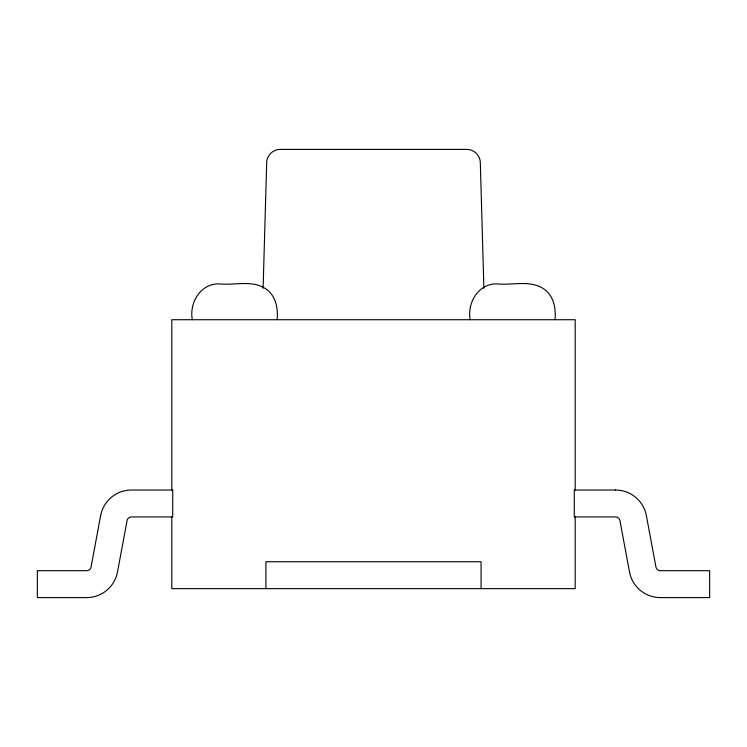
<?xml version="1.0" encoding="UTF-8"?>
<svg xmlns="http://www.w3.org/2000/svg" width="747" height="747" viewBox="0 0 747 747"><rect width="100%" height="100%" fill="white"/><g stroke="black" fill="none" stroke-linecap="round" stroke-linejoin="round"><path stroke-width="1.12" d="M263.112 288.333L266.688 162.463C266.81 155.413 273.085 149.335 280.134 149.4L466.866 149.4C473.915 149.335 480.19 155.413 480.312 162.463L483.888 288.333M575.19 490.032L575.19 319.716L171.81 319.716L171.81 490.032M575.19 516.924L575.19 588.636L171.81 588.636L171.81 516.924M555.021 319.716C555.955 309.099 554.199 297.334 545.459 290.191C531.789 279.098 512.787 285.643 496.876 283.86C478.453 283.524 466.959 302.834 470.199 319.716M481.068 588.636L481.068 561.744L265.932 561.744L265.932 588.636M277.137 319.716C278.071 309.099 276.315 297.334 267.575 290.191C253.905 279.098 234.903 285.643 218.992 283.86C200.57 283.524 189.075 302.834 192.315 319.716M100.63 515.663L91.059 567.048A4.482 4.482 0 0 1 86.652 570.708L37.35 570.708L37.35 597.6L86.652 597.6A31.374 31.374 0 0 0 117.494 571.969L127.065 520.584A4.482 4.482 0 0 1 131.472 516.924L172.716 516.924L172.716 490.032L131.472 490.032A31.374 31.374 0 0 0 100.63 515.663M615.528 490.032L574.284 490.032L574.284 516.924L615.528 516.924A4.482 4.482 0 0 1 619.935 520.584L629.506 571.969A31.374 31.374 0 0 0 660.348 597.6L709.65 597.6L709.65 570.708L660.348 570.708A4.482 4.482 0 0 1 655.941 567.048L646.37 515.663A31.374 31.374 0 0 0 615.528 490.032"/></g></svg>
